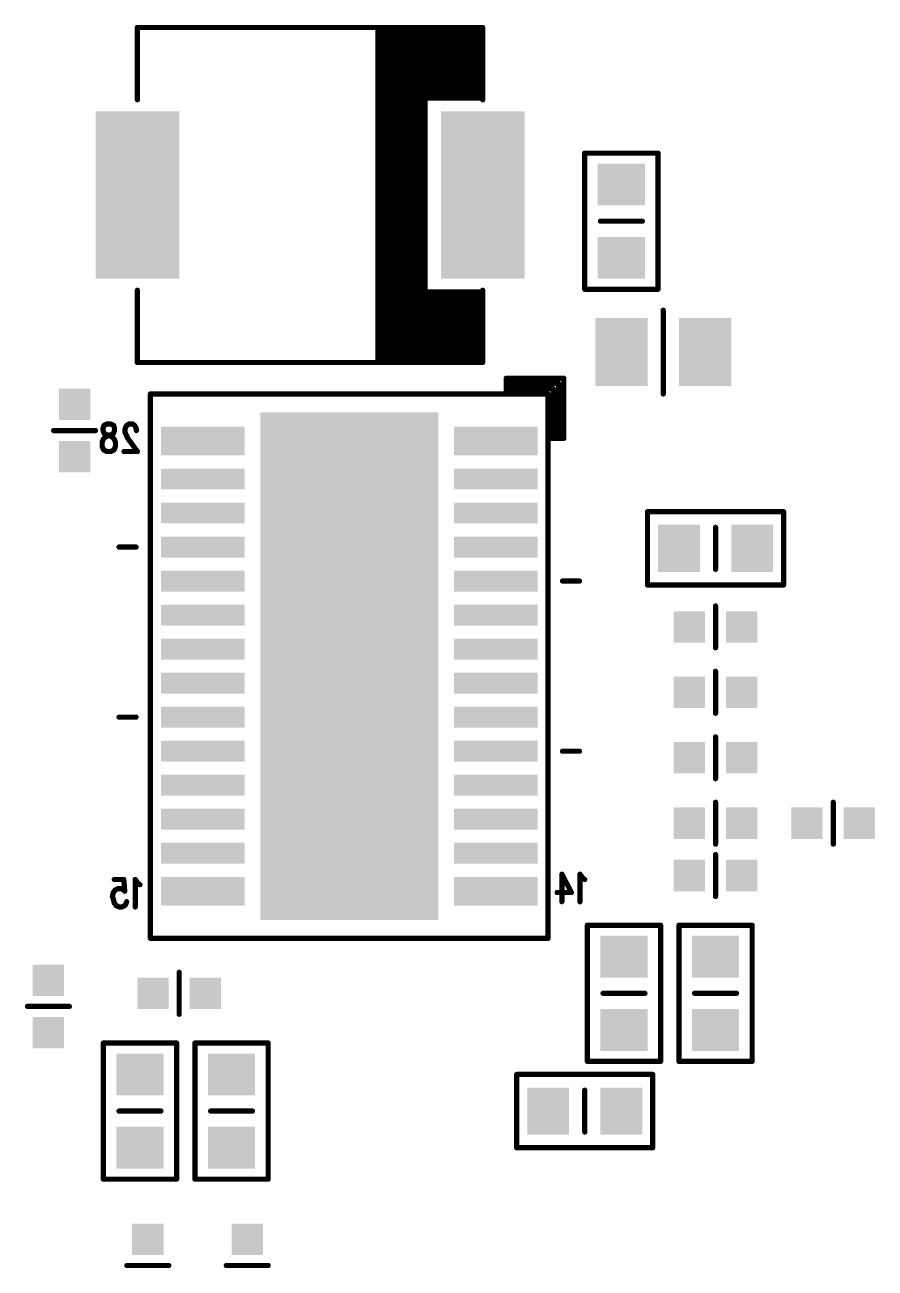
# Model space of a CAD drawing. Extents: x 100 to 205, y 100 to 175.
# Drawn here: x 132.3 to 148.55, y 118 to 141.75 of the extents above; entities that cross this region are included whole.
import ezdxf

# ---------------------------------------------------------------- set-up
doc = ezdxf.new("R2010")
doc.units = 0
doc.layers.get('0').update_dxf_attribs({"linetype": 'CONTINUOUS'})
doc.layers.add('MASK-BOTTOM_PHO', color=5, linetype='CONTINUOUS')
doc.layers.add('SILK-BOTTOM_PHO', color=14, linetype='CONTINUOUS')

# ---------------------------------------------------------------- blocks, each defined once
blk = doc.blocks.new('ROUND_1')
at = {"const_width": 0.050038}
blk.add_lwpolyline([(-0.025018, 0, 1), (0.025018, 0, 1)], format="xyb", close=True, dxfattribs=at)
blk = doc.blocks.new('SQUARE_191')
blk.add_solid([(0.299974, 0.299974), (0.299974, -0.299974), (-0.299974, 0.299974), (-0.299974, -0.299974)])
blk = doc.blocks.new('SQUARE_33')
blk.add_solid([(0.499998, 0.499998), (0.499998, -0.499998), (-0.499998, 0.499998), (-0.499998, -0.499998)])
blk = doc.blocks.new('SQUARE_170')
blk.add_solid([(0.799972, 0.799972), (0.799972, -0.799972), (-0.799972, 0.799972), (-0.799972, -0.799972)])
blk = doc.blocks.new('SQUARE_173')
blk.add_solid([(0.200024, 0.200024), (0.200024, -0.200024), (-0.200024, 0.200024), (-0.200024, -0.200024)])
blk = doc.blocks.new('SQUARE_188')
blk.add_solid([(0.40005, 0.40005), (0.40005, -0.40005), (-0.40005, 0.40005), (-0.40005, -0.40005)])
blk = doc.blocks.new('SQUARE_221')
blk.add_solid([(0.274954, 0.274954), (0.274954, -0.274954), (-0.274954, 0.274954), (-0.274954, -0.274954)])
blk = doc.blocks.new('SQUARE_222')
blk.add_solid([(1.700022, 1.700022), (1.700022, -1.700022), (-1.700022, 1.700022), (-1.700022, -1.700022)])

msp = doc.modelspace()

# ---------------------------------------------------------------- linework, layer by layer
at = {"layer": 'MASK-BOTTOM_PHO'}
for points, const_width in [([(134.450074, 139.29995), (134.450074, 137.700004)], 1.599944), ([(141.05001, 139.29995), (141.05001, 137.700004)], 1.599944), ([(143.650208, 138.700002), (143.749776, 138.700002)], 0.8001), ([(143.650208, 137.299954), (143.749776, 137.299954)], 0.8001), ([(143.699992, 135.64997), (143.699992, 135.349996)], 0.999996), ([(145.299938, 135.64997), (145.299938, 135.349996)], 0.999996), ([(138.500104, 126.350014), (138.500104, 132.649976)], 3.400044), ([(135.17499, 133.800088), (136.225026, 133.800088)], 0.549908), ([(140.774928, 133.800088), (141.824964, 133.800088)], 0.549908), ([(135.10006, 133.074918), (136.299956, 133.074918)], 0.400048), ([(140.699998, 133.074918), (141.899894, 133.074918)], 0.400048), ([(135.10006, 132.424932), (136.299956, 132.424932)], 0.400048), ([(140.699998, 132.424932), (141.899894, 132.424932)], 0.400048), ([(144.800066, 131.799838), (144.800066, 131.700016)], 0.8001), ([(146.200114, 131.799838), (146.200114, 131.700016)], 0.8001), ([(135.10006, 131.774946), (136.299956, 131.774946)], 0.400048), ([(140.699998, 131.774946), (141.899894, 131.774946)], 0.400048), ([(135.10006, 131.12496), (136.299956, 131.12496)], 0.400048), ([(140.699998, 131.12496), (141.899894, 131.12496)], 0.400048), ([(135.10006, 130.474974), (136.299956, 130.474974)], 0.400048), ([(140.699998, 130.474974), (141.899894, 130.474974)], 0.400048), ([(135.10006, 129.824988), (136.299956, 129.824988)], 0.400048), ([(140.699998, 129.824988), (141.899894, 129.824988)], 0.400048), ([(135.10006, 129.175002), (136.299956, 129.175002)], 0.400048), ([(140.699998, 129.175002), (141.899894, 129.175002)], 0.400048), ([(135.10006, 128.525016), (136.299956, 128.525016)], 0.400048), ([(140.699998, 128.525016), (141.899894, 128.525016)], 0.400048), ([(135.10006, 127.87503), (136.299956, 127.87503)], 0.400048), ([(140.699998, 127.87503), (141.899894, 127.87503)], 0.400048), ([(135.10006, 127.225044), (136.299956, 127.225044)], 0.400048), ([(140.699998, 127.225044), (141.899894, 127.225044)], 0.400048), ([(135.10006, 126.575058), (136.299956, 126.575058)], 0.400048), ([(140.699998, 126.575058), (141.899894, 126.575058)], 0.400048), ([(135.10006, 125.925072), (136.299956, 125.925072)], 0.400048), ([(140.699998, 125.925072), (141.899894, 125.925072)], 0.400048), ([(135.17499, 125.199902), (136.225026, 125.199902)], 0.549908), ([(140.774928, 125.199902), (141.824964, 125.199902)], 0.549908), ([(143.699992, 123.949968), (143.799814, 123.949968)], 0.8001), ([(145.450052, 123.949968), (145.549874, 123.949968)], 0.8001), ([(143.699992, 122.54992), (143.799814, 122.54992)], 0.8001), ([(145.450052, 122.54992), (145.549874, 122.54992)], 0.8001), ([(134.549896, 121.700036), (134.450074, 121.700036)], 0.8001), ([(136.299956, 121.700036), (136.200134, 121.700036)], 0.8001), ([(142.299944, 121.049796), (142.299944, 120.949974)], 0.8001), ([(143.699992, 121.049796), (143.699992, 120.949974)], 0.8001), ([(134.549896, 120.299988), (134.450074, 120.299988)], 0.8001), ([(136.299956, 120.299988), (136.200134, 120.299988)], 0.8001)]:
    msp.add_lwpolyline(points, dxfattribs=dict(at, const_width=const_width))
at = {"layer": 'SILK-BOTTOM_PHO', "const_width": 0.100076}
for points in [[(141.05001, 141.699996), (134.450074, 141.699996)], [(134.450074, 141.699996), (134.450074, 140.320014)], [(139.050014, 135.349996), (139.050014, 141.649958)], [(139.050014, 141.649958), (140.999972, 141.649958)], [(139.050014, 141.649704), (140.999972, 141.649704)], [(139.050014, 141.559788), (140.999972, 141.559788)], [(140.999972, 141.649958), (140.999972, 140.349986)], [(141.05001, 140.320014), (141.05001, 141.699996)], [(139.050014, 141.469618), (140.999972, 141.469618)], [(139.050014, 141.379702), (140.999972, 141.379702)], [(139.050014, 141.289786), (140.999972, 141.289786)], [(139.050014, 141.199616), (140.999972, 141.199616)], [(139.050014, 141.1097), (140.999972, 141.1097)], [(139.050014, 141.019784), (140.999972, 141.019784)], [(139.050014, 140.929614), (140.999972, 140.929614)], [(139.050014, 140.839698), (140.999972, 140.839698)], [(139.050014, 140.749782), (140.999972, 140.749782)], [(139.050014, 140.659612), (140.999972, 140.659612)], [(139.050014, 140.569696), (140.999972, 140.569696)], [(139.050014, 140.47978), (140.999972, 140.47978)], [(139.050014, 140.38961), (140.999972, 140.38961)], [(140.999972, 140.349986), (139.949936, 140.349986)], [(139.949936, 140.349986), (139.949936, 136.649968)], [(139.050014, 140.299694), (139.949936, 140.299694)], [(139.050014, 140.209778), (139.949936, 140.209778)], [(139.050014, 140.119608), (139.949936, 140.119608)], [(139.050014, 140.029692), (139.949936, 140.029692)], [(139.050014, 139.939776), (139.949936, 139.939776)], [(139.050014, 139.849606), (139.949936, 139.849606)], [(139.050014, 139.75969), (139.949936, 139.75969)], [(139.050014, 139.669774), (139.949936, 139.669774)], [(139.050014, 139.579604), (139.949936, 139.579604)], [(139.050014, 139.489688), (139.949936, 139.489688)], [(139.050014, 139.399772), (139.949936, 139.399772)], [(139.050014, 139.309602), (139.949936, 139.309602)], [(139.050014, 139.219686), (139.949936, 139.219686)], [(139.050014, 139.12977), (139.949936, 139.12977)], [(142.999968, 138.999976), (142.999968, 139.29995)], [(142.999968, 139.29995), (144.400016, 139.29995)], [(144.400016, 139.29995), (144.400016, 136.700006)], [(139.050014, 139.0396), (139.949936, 139.0396)], [(139.050014, 138.949684), (139.949936, 138.949684)], [(142.999968, 136.700006), (142.999968, 138.999976)], [(139.050014, 138.859768), (139.949936, 138.859768)], [(139.050014, 138.769598), (139.949936, 138.769598)], [(139.050014, 138.679682), (139.949936, 138.679682)], [(139.050014, 138.589766), (139.949936, 138.589766)], [(139.050014, 138.499596), (139.949936, 138.499596)], [(139.050014, 138.40968), (139.949936, 138.40968)], [(139.050014, 138.319764), (139.949936, 138.319764)], [(139.050014, 138.229594), (139.949936, 138.229594)], [(139.050014, 138.139678), (139.949936, 138.139678)], [(139.050014, 138.049762), (139.949936, 138.049762)], [(139.050014, 137.959592), (139.949936, 137.959592)], [(144.100042, 137.999978), (143.299942, 137.999978)], [(139.050014, 137.869676), (139.949936, 137.869676)], [(139.050014, 137.77976), (139.949936, 137.77976)], [(139.050014, 137.68959), (139.949936, 137.68959)], [(139.050014, 137.599674), (139.949936, 137.599674)], [(139.050014, 137.509758), (139.949936, 137.509758)], [(139.050014, 137.419588), (139.949936, 137.419588)], [(139.050014, 137.329672), (139.949936, 137.329672)], [(139.050014, 137.239756), (139.949936, 137.239756)], [(139.050014, 137.149586), (139.949936, 137.149586)], [(139.050014, 137.05967), (139.949936, 137.05967)], [(139.050014, 136.969754), (139.949936, 136.969754)], [(139.050014, 136.879584), (139.949936, 136.879584)], [(139.050014, 136.789668), (139.949936, 136.789668)], [(134.450074, 136.67994), (134.450074, 135.299958)], [(139.050014, 136.699752), (139.949936, 136.699752)], [(139.050014, 136.609582), (140.999972, 136.609582)], [(139.050014, 136.519666), (140.999972, 136.519666)], [(139.949936, 136.649968), (140.999972, 136.649968)], [(140.999972, 136.649968), (140.999972, 135.349996)], [(141.05001, 135.299958), (141.05001, 136.67994)], [(144.400016, 136.700006), (142.999968, 136.700006)], [(139.050014, 136.42975), (140.999972, 136.42975)], [(139.050014, 136.33958), (140.999972, 136.33958)], [(144.500092, 134.70001), (144.500092, 136.299956)], [(139.050014, 136.249664), (140.999972, 136.249664)], [(139.050014, 136.159748), (140.999972, 136.159748)], [(139.050014, 136.069578), (140.999972, 136.069578)], [(139.050014, 135.979662), (140.999972, 135.979662)], [(139.050014, 135.889746), (140.999972, 135.889746)], [(139.050014, 135.799576), (140.999972, 135.799576)], [(139.050014, 135.70966), (140.999972, 135.70966)], [(139.050014, 135.619744), (140.999972, 135.619744)], [(139.050014, 135.529574), (140.999972, 135.529574)], [(139.050014, 135.439658), (140.999972, 135.439658)], [(140.999972, 135.349996), (139.050014, 135.349996)], [(134.450074, 135.299958), (141.05001, 135.299958)], [(142.599918, 134.999984), (141.500098, 134.999984)], [(141.500098, 134.999984), (141.500098, 134.750048)], [(141.500098, 134.70001), (141.500098, 134.899908)], [(141.500098, 134.899908), (142.500096, 134.899908)], [(142.500096, 134.899908), (142.500096, 133.850126)], [(142.599918, 133.850126), (142.599918, 134.999984)], [(142.299944, 134.70001), (134.70001, 134.70001)], [(134.70001, 134.70001), (134.70001, 124.29998)], [(142.40002, 134.800086), (141.500098, 134.800086)], [(141.500098, 134.800086), (141.500098, 134.70001)], [(142.299944, 124.29998), (142.299944, 134.70001)], [(142.40002, 133.850126), (142.40002, 134.800086)], [(133.649974, 133.999986), (132.850128, 133.999986)], [(133.795516, 134.050024), (133.81355, 134.100062)], [(133.795516, 133.999986), (133.795516, 134.050024)], [(133.81355, 133.949948), (133.795516, 133.999986)], [(133.81355, 134.100062), (133.86816, 134.124954)], [(133.850126, 133.925056), (133.81355, 133.949948)], [(133.92277, 133.89991), (133.850126, 133.925056)], [(133.86816, 134.124954), (133.940804, 134.124954)], [(133.959092, 133.925056), (133.886448, 133.89991)], [(133.940804, 134.124954), (133.995414, 134.100062)], [(133.995414, 133.949948), (133.959092, 133.925056)], [(133.995414, 134.100062), (134.013702, 134.050024)], [(134.013702, 133.999986), (133.995414, 133.949948)], [(134.013702, 134.050024), (134.013702, 133.999986)], [(134.231888, 134.074916), (134.2136, 134.024878)], [(134.2136, 134.024878), (134.2136, 133.975094)], [(134.2136, 133.975094), (134.231888, 133.925056)], [(134.249922, 134.100062), (134.231888, 134.074916)], [(134.231888, 133.925056), (134.26821, 133.850126)], [(134.286244, 134.124954), (134.249922, 134.100062)], [(134.359142, 134.124954), (134.286244, 134.124954)], [(134.395464, 134.100062), (134.359142, 134.124954)], [(134.413752, 134.074916), (134.395464, 134.100062)], [(134.431786, 134.024878), (134.413752, 134.074916)], [(134.431786, 133.999986), (134.431786, 134.024878)], [(133.795516, 133.82498), (133.777228, 133.774942)], [(133.777228, 133.774942), (133.777228, 133.700012)], [(133.777228, 133.700012), (133.795516, 133.649974)], [(133.831838, 133.875018), (133.795516, 133.82498)], [(133.886448, 133.89991), (133.831838, 133.875018)], [(133.97738, 133.875018), (133.92277, 133.89991)], [(134.013702, 133.82498), (133.97738, 133.875018)], [(134.031736, 133.774942), (134.013702, 133.82498)], [(134.013702, 133.649974), (134.031736, 133.700012)], [(134.031736, 133.700012), (134.031736, 133.774942)], [(134.26821, 133.850126), (134.450074, 133.599936)], [(142.299944, 133.850126), (142.40002, 133.850126)], [(142.500096, 133.850126), (142.349982, 133.850126)], [(142.349982, 133.850126), (142.599918, 133.850126)], [(133.795516, 133.649974), (133.81355, 133.625082)], [(133.81355, 133.625082), (133.86816, 133.599936)], [(133.86816, 133.599936), (133.940804, 133.599936)], [(133.940804, 133.599936), (133.995414, 133.625082)], [(133.995414, 133.625082), (134.013702, 133.649974)], [(134.450074, 133.599936), (134.195566, 133.599936)], [(144.200118, 131.05003), (144.200118, 132.450078)], [(144.200118, 132.450078), (146.500088, 132.450078)], [(146.500088, 132.450078), (146.800062, 132.450078)], [(146.800062, 132.450078), (146.800062, 131.05003)], [(145.50009, 131.350004), (145.50009, 132.150104)], [(134.100062, 131.774946), (134.424928, 131.774946)], [(142.575026, 131.12496), (142.899892, 131.12496)], [(146.800062, 131.05003), (144.200118, 131.05003)], [(145.50009, 130.64998), (145.50009, 129.84988)], [(145.50009, 128.599946), (145.50009, 129.400046)], [(134.100062, 128.525016), (134.424928, 128.525016)], [(145.50009, 128.150112), (145.50009, 127.350012)], [(142.575026, 127.87503), (142.899892, 127.87503)], [(145.50009, 126.899924), (145.50009, 126.100078)], [(147.750022, 126.899924), (147.750022, 126.100078)], [(145.50009, 125.899926), (145.50009, 125.10008)], [(134.00913, 125.424946), (134.190994, 125.424946)], [(134.190994, 125.424946), (134.209028, 125.199902)], [(134.463536, 125.350016), (134.40918, 125.424946)], [(134.40918, 125.424946), (134.40918, 124.899928)], [(142.563596, 125.525022), (142.74546, 125.17501)], [(142.563596, 125.525022), (142.563596, 125.000004)], [(142.963646, 125.450092), (142.909036, 125.525022)], [(142.909036, 125.525022), (142.909036, 125.000004)], [(142.999968, 125.424946), (142.963646, 125.450092)], [(133.990842, 125.17501), (133.972808, 125.10008)], [(134.027164, 125.225048), (133.990842, 125.17501)], [(134.081774, 125.24994), (134.027164, 125.225048)], [(134.136384, 125.24994), (134.081774, 125.24994)], [(134.190994, 125.225048), (134.136384, 125.24994)], [(134.209028, 125.199902), (134.190994, 125.225048)], [(134.500112, 125.325124), (134.463536, 125.350016)], [(142.74546, 125.17501), (142.472664, 125.17501)], [(133.972808, 125.10008), (133.990842, 125.050042)], [(133.990842, 125.050042), (134.00913, 124.975112)], [(134.00913, 124.975112), (134.045452, 124.925074)], [(134.045452, 124.925074), (134.100062, 124.899928)], [(134.100062, 124.899928), (134.154672, 124.899928)], [(134.154672, 124.899928), (134.209028, 124.925074)], [(134.209028, 124.925074), (134.227316, 124.949966)], [(134.227316, 124.949966), (134.24535, 125.000004)], [(143.050006, 124.249942), (143.050006, 124.549916)], [(143.050006, 124.549916), (144.450054, 124.549916)], [(144.450054, 124.549916), (144.450054, 121.949972)], [(144.800066, 124.249942), (144.800066, 124.549916)], [(144.800066, 124.549916), (146.200114, 124.549916)], [(146.200114, 124.549916), (146.200114, 121.949972)], [(134.70001, 124.29998), (142.299944, 124.29998)], [(143.050006, 121.949972), (143.050006, 124.249942)], [(144.800066, 121.949972), (144.800066, 124.249942)], [(135.24992, 122.849894), (135.24992, 123.649994)], [(144.15008, 123.249944), (143.34998, 123.249944)], [(145.899886, 123.249944), (145.10004, 123.249944)], [(133.150102, 123.000008), (132.350002, 123.000008)], [(133.800088, 119.70004), (133.800088, 122.299984)], [(133.800088, 122.299984), (135.199882, 122.299984)], [(135.199882, 122.299984), (135.199882, 120.000014)], [(135.549894, 119.70004), (135.549894, 122.299984)], [(135.549894, 122.299984), (136.949942, 122.299984)], [(136.949942, 122.299984), (136.949942, 120.000014)], [(144.450054, 121.949972), (143.050006, 121.949972)], [(146.200114, 121.949972), (144.800066, 121.949972)], [(141.699996, 120.299988), (141.699996, 121.700036)], [(141.699996, 121.700036), (143.999966, 121.700036)], [(143.999966, 121.700036), (144.29994, 121.700036)], [(144.29994, 121.700036), (144.29994, 120.299988)], [(142.999968, 120.599962), (142.999968, 121.400062)], [(134.100062, 121.000012), (134.899908, 121.000012)], [(135.850122, 121.000012), (136.649968, 121.000012)], [(144.29994, 120.299988), (141.699996, 120.299988)], [(135.199882, 120.000014), (135.199882, 119.70004)], [(136.949942, 120.000014), (136.949942, 119.70004)], [(135.199882, 119.70004), (133.800088, 119.70004)], [(136.949942, 119.70004), (135.549894, 119.70004)], [(134.249922, 118.050056), (135.050022, 118.050056)], [(136.150096, 118.050056), (136.949942, 118.050056)]]:
    msp.add_lwpolyline(points, dxfattribs=at)

# ---------------------------------------------------------------- block references
at = {"layer": 'MASK-BOTTOM_PHO'}
for name, p in [('SQUARE_170', (134.450074, 139.29995)), ('SQUARE_170', (141.05001, 139.29995)), ('SQUARE_188', (143.650208, 138.700002)), ('SQUARE_188', (143.749776, 138.700002)), ('SQUARE_170', (134.450074, 137.700004)), ('SQUARE_170', (141.05001, 137.700004)), ('SQUARE_188', (143.650208, 137.299954)), ('SQUARE_188', (143.749776, 137.299954)), ('SQUARE_33', (143.699992, 135.64997)), ('SQUARE_33', (145.299938, 135.64997)), ('SQUARE_33', (143.699992, 135.349996)), ('SQUARE_33', (145.299938, 135.349996)), ('SQUARE_191', (133.249924, 134.500112)), ('SQUARE_222', (138.500104, 132.649976)), ('SQUARE_221', (135.17499, 133.800088)), ('SQUARE_221', (136.225026, 133.800088)), ('SQUARE_221', (140.774928, 133.800088)), ('SQUARE_221', (141.824964, 133.800088)), ('SQUARE_191', (133.249924, 133.500114)), ('SQUARE_173', (135.10006, 133.074918)), ('SQUARE_173', (136.299956, 133.074918)), ('SQUARE_173', (140.699998, 133.074918)), ('SQUARE_173', (141.899894, 133.074918)), ('SQUARE_173', (135.10006, 132.424932)), ('SQUARE_173', (136.299956, 132.424932)), ('SQUARE_173', (140.699998, 132.424932)), ('SQUARE_173', (141.899894, 132.424932)), ('SQUARE_188', (144.800066, 131.799838)), ('SQUARE_188', (144.800066, 131.700016)), ('SQUARE_188', (146.200114, 131.799838)), ('SQUARE_188', (146.200114, 131.700016)), ('SQUARE_173', (135.10006, 131.774946)), ('SQUARE_173', (136.299956, 131.774946)), ('SQUARE_173', (140.699998, 131.774946)), ('SQUARE_173', (141.899894, 131.774946)), ('SQUARE_173', (135.10006, 131.12496)), ('SQUARE_173', (136.299956, 131.12496)), ('SQUARE_173', (140.699998, 131.12496)), ('SQUARE_173', (141.899894, 131.12496)), ('SQUARE_173', (135.10006, 130.474974)), ('SQUARE_173', (136.299956, 130.474974)), ('SQUARE_173', (140.699998, 130.474974)), ('SQUARE_173', (141.899894, 130.474974)), ('SQUARE_191', (144.999964, 130.24993)), ('SQUARE_191', (145.999962, 130.24993)), ('SQUARE_173', (135.10006, 129.824988)), ('SQUARE_173', (136.299956, 129.824988)), ('SQUARE_173', (140.699998, 129.824988)), ('SQUARE_173', (141.899894, 129.824988)), ('SQUARE_173', (135.10006, 129.175002)), ('SQUARE_173', (136.299956, 129.175002)), ('SQUARE_173', (140.699998, 129.175002)), ('SQUARE_173', (141.899894, 129.175002)), ('SQUARE_191', (144.999964, 128.999996)), ('SQUARE_191', (145.999962, 128.999996)), ('SQUARE_173', (135.10006, 128.525016)), ('SQUARE_173', (136.299956, 128.525016)), ('SQUARE_173', (140.699998, 128.525016)), ('SQUARE_173', (141.899894, 128.525016)), ('SQUARE_173', (135.10006, 127.87503)), ('SQUARE_173', (136.299956, 127.87503)), ('SQUARE_222', (138.500104, 126.350014)), ('SQUARE_173', (140.699998, 127.87503)), ('SQUARE_173', (141.899894, 127.87503)), ('SQUARE_191', (144.999964, 127.750062)), ('SQUARE_191', (145.999962, 127.750062)), ('SQUARE_173', (135.10006, 127.225044)), ('SQUARE_173', (136.299956, 127.225044)), ('SQUARE_173', (140.699998, 127.225044)), ('SQUARE_173', (141.899894, 127.225044)), ('SQUARE_173', (135.10006, 126.575058)), ('SQUARE_173', (136.299956, 126.575058)), ('SQUARE_173', (140.699998, 126.575058)), ('SQUARE_173', (141.899894, 126.575058)), ('SQUARE_191', (144.999964, 126.499874)), ('SQUARE_191', (145.999962, 126.499874)), ('SQUARE_191', (147.249896, 126.499874)), ('SQUARE_191', (148.249894, 126.499874)), ('SQUARE_173', (135.10006, 125.925072)), ('SQUARE_173', (136.299956, 125.925072)), ('SQUARE_173', (140.699998, 125.925072)), ('SQUARE_173', (141.899894, 125.925072)), ('SQUARE_191', (144.999964, 125.499876)), ('SQUARE_191', (145.999962, 125.499876)), ('SQUARE_221', (135.17499, 125.199902)), ('SQUARE_221', (136.225026, 125.199902)), ('SQUARE_221', (140.774928, 125.199902)), ('SQUARE_221', (141.824964, 125.199902)), ('SQUARE_188', (143.699992, 123.949968)), ('SQUARE_188', (143.799814, 123.949968)), ('SQUARE_188', (145.450052, 123.949968)), ('SQUARE_188', (145.549874, 123.949968)), ('SQUARE_191', (132.750052, 123.49988)), ('SQUARE_191', (134.750048, 123.249944)), ('SQUARE_191', (135.750046, 123.249944)), ('SQUARE_191', (132.750052, 122.499882)), ('SQUARE_188', (143.699992, 122.54992)), ('SQUARE_188', (143.799814, 122.54992)), ('SQUARE_188', (145.450052, 122.54992)), ('SQUARE_188', (145.549874, 122.54992)), ('SQUARE_188', (134.450074, 121.700036)), ('SQUARE_188', (134.549896, 121.700036)), ('SQUARE_188', (136.200134, 121.700036)), ('SQUARE_188', (136.299956, 121.700036)), ('SQUARE_188', (142.299944, 121.049796)), ('SQUARE_188', (143.699992, 121.049796)), ('SQUARE_188', (142.299944, 120.949974)), ('SQUARE_188', (143.699992, 120.949974)), ('SQUARE_188', (134.450074, 120.299988)), ('SQUARE_188', (134.549896, 120.299988)), ('SQUARE_188', (136.200134, 120.299988)), ('SQUARE_188', (136.299956, 120.299988)), ('SQUARE_191', (134.649972, 118.549928)), ('SQUARE_191', (136.549892, 118.549928))]:
    msp.add_blockref(name, p, dxfattribs=at)
at = {"layer": 'SILK-BOTTOM_PHO'}
for p in [(134.450074, 141.699996), (139.050014, 141.649958), (139.050014, 141.649704), (139.050014, 141.559788), (140.999972, 141.649958), (140.999972, 141.649704), (140.999972, 141.559788), (141.05001, 141.699996), (139.050014, 141.469618), (139.050014, 141.379702), (139.050014, 141.289786), (140.999972, 141.469618), (140.999972, 141.379702), (140.999972, 141.289786), (139.050014, 141.199616), (139.050014, 141.1097), (140.999972, 141.199616), (140.999972, 141.1097), (139.050014, 141.019784), (139.050014, 140.929614), (139.050014, 140.839698), (140.999972, 141.019784), (140.999972, 140.929614), (140.999972, 140.839698), (139.050014, 140.749782), (139.050014, 140.659612), (139.050014, 140.569696), (140.999972, 140.749782), (140.999972, 140.659612), (140.999972, 140.569696), (134.450074, 140.320014), (139.050014, 140.47978), (139.050014, 140.38961), (139.949936, 140.349986), (140.999972, 140.47978), (140.999972, 140.38961), (140.999972, 140.349986), (141.05001, 140.320014), (139.050014, 140.299694), (139.050014, 140.209778), (139.050014, 140.119608), (139.949936, 140.299694), (139.949936, 140.209778), (139.949936, 140.119608), (139.050014, 140.029692), (139.050014, 139.939776), (139.050014, 139.849606), (139.949936, 140.029692), (139.949936, 139.939776), (139.949936, 139.849606), (139.050014, 139.75969), (139.050014, 139.669774), (139.949936, 139.75969), (139.949936, 139.669774), (139.050014, 139.579604), (139.050014, 139.489688), (139.050014, 139.399772), (139.949936, 139.579604), (139.949936, 139.489688), (139.949936, 139.399772), (139.050014, 139.309602), (139.050014, 139.219686), (139.050014, 139.12977), (139.949936, 139.309602), (139.949936, 139.219686), (139.949936, 139.12977), (142.999968, 139.29995), (144.400016, 139.29995), (139.050014, 139.0396), (139.050014, 138.949684), (139.949936, 139.0396), (139.949936, 138.949684), (142.999968, 138.999976), (142.999968, 138.999976), (139.050014, 138.859768), (139.050014, 138.769598), (139.050014, 138.679682), (139.949936, 138.859768), (139.949936, 138.769598), (139.949936, 138.679682), (139.050014, 138.589766), (139.050014, 138.499596), (139.949936, 138.589766), (139.949936, 138.499596), (139.050014, 138.40968), (139.050014, 138.319764), (139.050014, 138.229594), (139.949936, 138.40968), (139.949936, 138.319764), (139.949936, 138.229594), (139.050014, 138.139678), (139.050014, 138.049762), (139.050014, 137.959592), (139.949936, 138.139678), (139.949936, 138.049762), (139.949936, 137.959592), (143.299942, 137.999978), (144.100042, 137.999978), (139.050014, 137.869676), (139.050014, 137.77976), (139.949936, 137.869676), (139.949936, 137.77976), (139.050014, 137.68959), (139.050014, 137.599674), (139.050014, 137.509758), (139.949936, 137.68959), (139.949936, 137.599674), (139.949936, 137.509758), (139.050014, 137.419588), (139.050014, 137.329672), (139.050014, 137.239756), (139.949936, 137.419588), (139.949936, 137.329672), (139.949936, 137.239756), (139.050014, 137.149586), (139.050014, 137.05967), (139.949936, 137.149586), (139.949936, 137.05967), (139.050014, 136.969754), (139.050014, 136.879584), (139.050014, 136.789668), (139.949936, 136.969754), (139.949936, 136.879584), (139.949936, 136.789668), (134.450074, 136.67994), (139.050014, 136.699752), (139.050014, 136.609582), (139.050014, 136.519666), (139.949936, 136.699752), (139.949936, 136.649968), (140.999972, 136.649968), (140.999972, 136.649968), (140.999972, 136.609582), (140.999972, 136.519666), (141.05001, 136.67994), (142.999968, 136.700006), (144.400016, 136.700006), (139.050014, 136.42975), (139.050014, 136.33958), (140.999972, 136.42975), (140.999972, 136.33958), (144.500092, 136.299956), (139.050014, 136.249664), (139.050014, 136.159748), (139.050014, 136.069578), (140.999972, 136.249664), (140.999972, 136.159748), (140.999972, 136.069578), (139.050014, 135.979662), (139.050014, 135.889746), (140.999972, 135.979662), (140.999972, 135.889746), (139.050014, 135.799576), (139.050014, 135.70966), (139.050014, 135.619744), (140.999972, 135.799576), (140.999972, 135.70966), (140.999972, 135.619744), (139.050014, 135.529574), (139.050014, 135.439658), (139.050014, 135.349996), (140.999972, 135.529574), (140.999972, 135.439658), (140.999972, 135.349996), (134.450074, 135.299958), (141.05001, 135.299958), (141.500098, 134.999984), (141.500098, 134.899908), (142.500096, 134.899908), (142.599918, 134.999984), (134.70001, 134.70001), (141.500098, 134.800086), (141.500098, 134.750048), (141.500098, 134.70001), (142.299944, 134.70001), (142.40002, 134.800086), (144.500092, 134.70001), (132.850128, 133.999986), (133.649974, 133.999986), (133.795516, 134.050024), (133.795516, 133.999986), (133.81355, 134.100062), (133.81355, 133.949948), (133.850126, 133.925056), (133.86816, 134.124954), (133.940804, 134.124954), (133.940804, 134.124954), (133.959092, 133.925056), (133.995414, 134.100062), (133.995414, 133.949948), (134.013702, 134.050024), (134.013702, 133.999986), (134.2136, 134.024878), (134.2136, 133.975094), (134.231888, 134.074916), (134.231888, 133.925056), (134.249922, 134.100062), (134.286244, 134.124954), (134.359142, 134.124954), (134.395464, 134.100062), (134.413752, 134.074916), (134.431786, 134.024878), (134.431786, 133.999986), (133.777228, 133.774942), (133.777228, 133.700012), (133.795516, 133.82498), (133.831838, 133.875018), (133.886448, 133.89991), (133.92277, 133.89991), (133.97738, 133.875018), (134.013702, 133.82498), (134.031736, 133.774942), (134.031736, 133.700012), (134.26821, 133.850126), (142.299944, 133.850126), (142.349982, 133.850126), (142.40002, 133.850126), (142.500096, 133.850126), (142.599918, 133.850126), (133.795516, 133.649974), (133.81355, 133.625082), (133.86816, 133.599936), (133.940804, 133.599936), (133.995414, 133.625082), (134.013702, 133.649974), (134.195566, 133.599936), (134.450074, 133.599936), (144.200118, 132.450078), (146.500088, 132.450078), (146.500088, 132.450078), (146.800062, 132.450078), (145.50009, 132.150104), (134.100062, 131.774946), (134.424928, 131.774946), (145.50009, 131.350004), (142.575026, 131.12496), (142.899892, 131.12496), (144.200118, 131.05003), (146.800062, 131.05003), (145.50009, 130.64998), (145.50009, 129.84988), (145.50009, 129.400046), (134.100062, 128.525016), (134.424928, 128.525016), (145.50009, 128.599946), (145.50009, 128.150112), (142.575026, 127.87503), (142.899892, 127.87503), (145.50009, 127.350012), (145.50009, 126.899924), (147.750022, 126.899924), (145.50009, 126.100078), (147.750022, 126.100078), (145.50009, 125.899926), (134.00913, 125.424946), (134.190994, 125.424946), (134.40918, 125.424946), (142.563596, 125.525022), (142.563596, 125.525022), (142.909036, 125.525022), (142.963646, 125.450092), (142.999968, 125.424946), (133.990842, 125.17501), (134.027164, 125.225048), (134.081774, 125.24994), (134.136384, 125.24994), (134.190994, 125.225048), (134.209028, 125.199902), (134.463536, 125.350016), (134.500112, 125.325124), (142.472664, 125.17501), (142.74546, 125.17501), (133.972808, 125.10008), (133.990842, 125.050042), (134.00913, 124.975112), (134.045452, 124.925074), (134.100062, 124.899928), (134.154672, 124.899928), (134.154672, 124.899928), (134.209028, 124.925074), (134.227316, 124.949966), (134.24535, 125.000004), (134.40918, 124.899928), (142.563596, 125.000004), (142.909036, 125.000004), (145.50009, 125.10008), (143.050006, 124.549916), (144.450054, 124.549916), (144.800066, 124.549916), (146.200114, 124.549916), (134.70001, 124.29998), (134.70001, 124.29998), (142.299944, 124.29998), (143.050006, 124.249942), (143.050006, 124.249942), (144.800066, 124.249942), (144.800066, 124.249942), (135.24992, 123.649994), (143.34998, 123.249944), (144.15008, 123.249944), (145.10004, 123.249944), (145.899886, 123.249944), (132.350002, 123.000008), (133.150102, 123.000008), (135.24992, 122.849894), (133.800088, 122.299984), (135.199882, 122.299984), (135.549894, 122.299984), (136.949942, 122.299984), (143.050006, 121.949972), (144.450054, 121.949972), (144.800066, 121.949972), (146.200114, 121.949972), (141.699996, 121.700036), (143.999966, 121.700036), (143.999966, 121.700036), (144.29994, 121.700036), (142.999968, 121.400062), (134.100062, 121.000012), (134.899908, 121.000012), (135.850122, 121.000012), (136.649968, 121.000012), (142.999968, 120.599962), (141.699996, 120.299988), (144.29994, 120.299988), (135.199882, 120.000014), (135.199882, 120.000014), (136.949942, 120.000014), (136.949942, 120.000014), (133.800088, 119.70004), (135.199882, 119.70004), (135.549894, 119.70004), (136.949942, 119.70004), (134.249922, 118.050056), (135.050022, 118.050056), (136.150096, 118.050056), (136.949942, 118.050056)]:
    msp.add_blockref('ROUND_1', p, dxfattribs=at)

doc.saveas('drawing.dxf')
